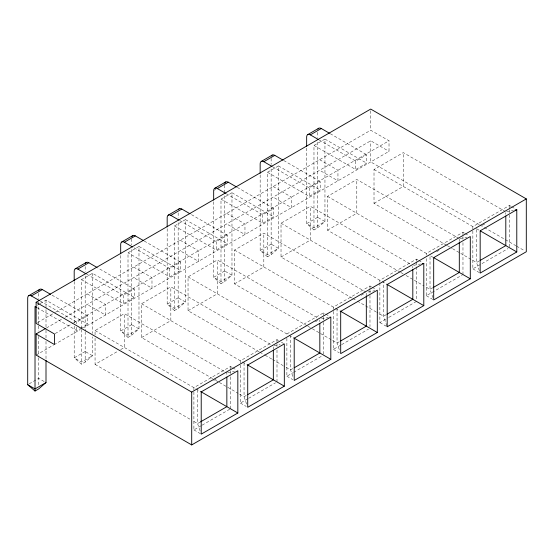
<?xml version="1.0" encoding="UTF-8"?>
<svg xmlns="http://www.w3.org/2000/svg" width="554" height="554" viewBox="0 0 554 554"><rect width="100%" height="100%" fill="white"/><g stroke="black" fill="none" stroke-linecap="round" stroke-linejoin="round"><path stroke-width="0.42" stroke-dasharray="2.77 2.08" d="M74.194 326.098L74.194 357.842L81.514 364.186L85.177 362.074L92.497 355.73L92.497 336.839M131.665 335.232L138.985 328.889L138.985 246.461L128.009 252.797L128.009 337.344L131.665 335.232L131.665 248.303M178.159 308.384L185.479 302.048L185.479 219.619L174.496 225.956L174.496 310.503L178.159 308.384L178.159 221.462M224.654 281.543L231.974 275.206L231.974 192.778L220.991 199.115L220.991 283.662L224.654 281.543L224.654 194.62M271.141 254.702L278.461 248.365L278.461 165.937L267.485 172.273L267.485 256.814L271.141 254.702L271.141 167.772M317.636 227.86L324.956 221.524L324.956 139.089L313.973 145.432L313.973 229.972L317.636 227.86L317.636 140.931M214.398 190.237L215.866 189.392M37.215 305.212L39.417 303.945M40.144 303.523L46.003 300.143L87.74 324.235L87.74 315.78L52.021 295.157M81.514 328.584L81.514 279.645L92.497 273.302L134.227 297.394L134.227 288.939L97.767 267.887M37.603 322.539L54.624 312.712M55.365 312.283L370.716 130.218L389.019 140.785L389.019 151.353L83.28 327.871M46.481 327.975L62.027 319.007M64.984 317.297L370.716 140.785L389.019 151.353M55.165 333.536L72.927 323.28M73.668 322.85L389.019 140.785M40.29 301.071L76.757 322.123L87.74 315.78M86.784 274.23L123.244 295.282L134.227 288.939M134.02 247.818L169.739 268.441L180.722 262.097L180.722 270.553L169.739 276.896L128.009 252.797M179.766 220.547L216.233 241.599L227.216 235.256L227.216 243.712L216.233 250.055L174.496 225.956M226.261 193.706L262.721 214.758L273.704 208.415L273.704 216.87L262.721 223.214L220.991 199.115M272.748 166.865L309.215 187.917L320.198 181.573L320.198 190.029L309.215 196.365L267.485 172.273M319.243 140.023L355.71 161.076L366.693 154.732L366.693 163.188L355.71 169.524L313.973 145.432M37.256 307.775L76.757 330.579L79.686 328.889M80.413 328.467L87.74 324.235M81.514 279.645L123.244 303.737L134.227 297.394M36.121 355.093L53.336 345.156M54.084 344.726L80.33 329.575M95.059 334.803L95.059 330.579L124.345 313.668L226.849 372.849L226.849 375.383M212.632 378.59L141.554 337.552L141.554 303.737L170.84 286.827L272.589 345.578M259.12 351.748L188.041 310.711L188.041 276.896L217.327 259.985L317.587 317.871M307.11 325.773L234.536 283.87L234.536 250.055L263.822 233.144L365.578 291.889M352.102 298.066L281.023 257.028L281.023 223.214L310.316 206.303L411.317 264.618M400.092 272.083L327.518 230.187L327.518 196.365L356.804 179.461L458.56 238.206M446.586 245.242L374.012 203.346L374.012 169.524L403.298 152.62L505.054 211.365M29.161 383.839L38.683 378.347L44.542 381.727M95.059 338.189L95.059 364.394L117.753 351.291M120.682 349.602L124.345 347.49L124.345 313.668M141.554 337.552L170.84 320.648L170.84 286.827M188.041 310.711L217.327 293.8L217.327 259.985M234.536 283.87L263.822 266.959L263.822 233.144M281.023 257.028L310.316 240.117L310.316 206.303M327.518 230.187L356.804 213.276L356.804 179.461M374.012 203.346L403.298 186.435L403.298 152.62M231.974 367.35L230.506 366.506L193.9 387.641L193.9 391.096M278.461 340.509L277 339.664L240.394 360.799L240.394 364.255M286.882 333.958L323.494 312.823L324.956 313.668M371.45 286.827L369.982 285.982L333.376 307.117L333.376 310.565M417.938 259.985L416.476 259.14L379.871 280.276L379.871 282M464.432 233.144L462.971 232.299L426.358 253.434L426.358 255.159M510.926 206.303L509.458 205.458L472.853 226.593L472.853 230.042M213.671 380.459L216.6 378.77M315.441 321.701L317.636 320.434M361.201 295.282L365.592 292.747M436.607 251.745L439.537 250.055M482.368 225.326L485.297 223.636M200.493 421.885L197.563 423.575L192.321 420.548M246.246 395.466L244.051 396.733L238.816 393.707M292.741 368.625L290.545 369.892L283.814 366M339.235 341.783L337.04 343.051L331.798 340.024M386.457 314.513L383.527 316.209L376.796 312.317M432.951 287.671L430.022 289.361L424.786 286.342M479.439 260.83L476.516 262.52L460.803 253.448M193.9 391.955L193.9 429.918L201.372 425.604M202.12 425.167L229.758 409.212M240.394 365.114L240.394 403.07L247.867 398.762M248.607 398.326L275.504 382.8M286.882 338.272L286.882 376.228L292.858 372.78M293.606 372.35L321.999 355.959M333.376 311.431L333.376 349.387L340.849 345.073M341.596 344.643L368.493 329.118M379.871 282.865L379.871 322.546L388.084 317.802M388.832 317.373L416.476 301.411M426.358 258.607L426.358 295.704L462.223 274.999M472.853 230.907L472.853 268.863L507.97 248.594M506.647 211.635L513.406 210.333M460.152 238.476L466.911 237.174M413.658 265.318L420.417 264.016M368.015 292L374.774 290.698M321.521 318.841L328.28 317.539M274.182 345.841L280.095 344.706M227.694 372.683L234.453 371.388M511.654 206.725L515.317 208.837M330.226 133.68L366.693 154.732M479.175 224.536L370.716 161.92L370.716 140.785M479.923 224.966L483.663 227.126M484.411 227.562L504.611 239.217M505.359 239.653L515.829 245.699M516.577 246.128L524.804 250.879M324.956 139.089L366.693 163.188M374.012 169.524L473.628 227.043M476.516 228.705L479.439 230.395M465.166 233.566L468.822 235.679M319.651 159.697L337.954 170.265L337.954 180.833L319.651 170.265M447.334 245.678L451.822 248.268M452.57 248.698L460.055 253.019M472.853 268.863L479.439 272.665M283.731 160.522L320.198 181.573M278.461 165.937L320.198 190.029M327.518 196.365L427.882 254.314M433.124 257.34L430.022 255.546L430.022 289.361L432.84 297.491M418.672 260.408L422.335 262.52M273.157 186.539L291.459 197.106L291.459 207.674L273.157 197.106M400.84 272.52L403.083 273.815M406.082 275.539L413.561 279.86M414.309 280.296L424.039 285.906M426.358 295.704L432.951 299.506M237.244 187.363L273.704 208.415M231.974 192.778L273.704 216.87M281.023 223.214L381.394 281.155M382.066 281.543L385.882 283.745M372.177 287.249L375.841 289.361M226.662 213.38L244.965 223.948L244.965 234.515L226.662 223.948M352.856 298.495L356.596 300.656M357.344 301.085L364.823 305.406M365.571 305.843L376.048 311.888M379.871 322.546L386.457 326.354M191.49 214.633L227.216 235.256M185.479 219.619L227.216 243.712M234.536 250.055L339.387 310.586M325.69 314.09L330.08 316.632M180.175 240.221L198.477 250.789L198.477 261.356L180.175 250.789M307.858 326.202L311.597 328.363M312.345 328.792L319.831 333.113M320.579 333.543L331.05 339.595M333.376 349.387L339.235 352.773M144.255 241.045L180.722 262.097M138.985 246.461L180.722 270.553M188.041 276.896L288.405 334.838M289.077 335.225L292.9 337.434M281.39 342.206L283.593 343.473M133.68 267.07L151.983 277.637L151.983 288.205L133.68 277.637M259.868 352.178L264.355 354.775M265.11 355.204L271.841 359.089M272.589 359.525L283.066 365.571M286.882 376.228L292.741 379.615M141.554 303.737L246.405 364.276M232.708 367.773L236.364 369.892M87.186 293.911L105.489 304.478L105.489 315.046L87.186 304.478M215.624 380.321L218.615 382.045M219.363 382.475L238.068 393.278M240.394 403.07L246.246 406.456M95.059 330.579L200.493 391.449M95.059 364.394L191.573 420.119M193.9 429.918L200.493 433.72M313.973 229.972L306.653 223.636L306.653 147.274M267.485 256.814L260.158 250.477L260.158 174.115M220.991 283.662L213.671 277.319L213.671 200.957M174.496 310.503L167.176 304.16L167.176 227.798M128.009 337.344L120.682 331.001L120.682 254.639M479.328 270.65L476.516 262.52L476.516 229.55M386.907 325.96L383.527 316.209L383.527 282.388M339.29 349.553L337.04 343.051L337.04 309.229M292.796 376.395L290.545 369.892L290.545 336.07M246.585 404.046L244.051 396.733L244.051 362.918M200.098 430.887L197.563 423.575L197.563 389.76M509.458 205.458L509.458 208.906M509.458 209.772L509.458 214.086M509.458 214.945L509.458 247.728M505.802 212.639L505.802 214.336M462.971 232.299L462.971 235.748M462.971 236.613L462.971 239.196M462.971 242.652L462.971 274.569M459.308 238.642L459.308 241.177M416.476 259.14L416.476 260.865M416.476 261.73L416.476 266.045M416.476 266.903L416.476 299.686M412.813 266.329L412.813 268.018M370.716 110.772L370.716 130.218M369.982 285.982L369.982 289.43M369.982 290.296L369.982 294.61M369.982 295.469L369.982 326.528M366.326 293.17L366.326 294.86M355.71 161.076L355.71 169.524M323.494 312.823L323.494 316.272M323.494 317.137L323.494 321.452M323.494 322.31L323.494 355.093M319.831 320.011L319.831 321.701M317.636 132.351L317.636 137.503M309.215 187.917L309.215 196.365M277 339.664L277 343.12M277 343.979L277 346.569M277 350.017L277 381.935M273.337 346.852L273.337 349.387M271.141 158.34L271.141 164.344M262.721 214.758L262.721 223.214M230.506 366.506L230.506 369.961M230.506 370.82L230.506 376M230.506 376.859L230.506 408.783M224.654 185.181L224.654 193.762M216.233 241.599L216.233 250.055M178.159 212.881L178.159 218.027M169.739 268.441L169.739 276.896M131.665 238.864L131.665 244.868M123.244 295.282L123.244 303.737M92.497 273.302L92.497 333.404M85.177 266.564L85.177 271.709M85.177 276.003L85.177 330.911M85.177 331.77L85.177 362.074M81.514 329.443L81.514 364.186M76.757 322.123L76.757 323.813M76.757 327.199L76.757 330.579M74.194 281.48L74.194 322.663M46.003 300.143L46.003 308.73M46.003 309.589L46.003 329.339M46.003 330.198L46.003 337.926M46.003 341.361L46.003 359.387M38.683 293.405L38.683 298.551M38.683 301.985L38.683 325.15M38.683 326.008L38.683 331.154M38.683 336.306L38.683 356.894M38.683 357.752L38.683 385.66M85.177 351.506L74.194 357.842L81.514 362.074L92.497 355.73L85.177 351.506M131.665 324.665L120.682 331.001L128.009 335.232L138.985 328.889L131.665 324.665M178.159 297.817L167.176 304.16L174.496 308.384L185.479 302.048L178.159 297.817M224.654 270.975L213.671 277.319L220.991 281.543L231.974 275.206L224.654 270.975M271.141 244.134L260.158 250.477L267.485 254.702L278.461 248.365L271.141 244.134M317.636 217.293L306.653 223.636L313.973 227.86L324.956 221.524L317.636 217.293"/><path stroke-width="0.83" d="M46.003 360.245L46.003 382.572L38.683 388.915L35.02 391.027L27.7 384.684L27.7 298.031A5.18 2.992 60 0 1 31.363 295.919L42.346 289.576L50.532 294.299M28.773 295.663L39.756 289.32M75.261 268.815L86.244 262.478M121.755 241.973L132.738 235.637M168.25 215.132L179.233 208.796M214.737 188.291L225.72 181.954M261.232 161.449L272.215 155.106M307.726 134.608L318.709 128.265M74.194 280.629L74.194 271.19A5.18 2.992 60 0 1 77.851 269.071L88.834 262.734L97.019 267.457M120.682 253.78L120.682 244.349A5.18 2.992 60 0 1 124.345 242.23L135.328 235.893L143.514 240.616M167.176 226.939L167.176 217.507A5.18 2.992 60 0 1 170.84 215.388L181.823 209.052L190.008 213.775M213.671 200.098L213.671 190.659A5.18 2.992 60 0 1 217.327 188.547L228.31 182.211L236.496 186.933M260.158 173.257L260.158 163.818A5.18 2.992 60 0 1 263.822 161.706L274.805 155.362L282.99 160.092M306.653 146.415L306.653 136.977A5.18 2.992 60 0 1 310.316 134.864L321.292 128.521L329.485 133.251M36.121 333.958L54.424 344.526L54.424 333.958L36.121 323.391L36.121 302.255L370.716 109.076L526.3 198.907L526.3 251.745L191.705 444.924L36.121 355.093L36.121 333.958L45.74 328.404M46.003 382.572L35.02 388.915L27.7 384.684M36.121 302.255L191.705 392.08L526.3 198.907M423.796 263.365L387.191 284.5L387.191 326.777L423.796 305.642L423.796 263.365L422.106 263.69M516.785 209.682L480.173 230.817L480.173 273.087L516.785 251.952L516.785 209.682L515.095 210.008M200.493 421.885L226.849 406.664L226.849 377.073M247.714 394.621L273.337 379.822L273.337 350.232M294.209 367.78L319.831 352.981L319.831 323.391M340.696 340.932L366.326 326.14L366.326 295.704M387.191 314.09L412.813 299.298L412.813 269.708M433.685 287.249L459.308 272.457L459.308 242.022M480.173 260.408L505.802 245.616L505.802 216.025M237.832 413.007L201.22 434.142L201.22 391.872L237.832 370.737L237.832 413.007L200.659 391.546M284.32 386.166L247.714 407.301L247.714 365.031L284.32 343.896L284.32 386.166L247.153 364.705M330.814 359.324L294.209 380.459L294.209 338.189L330.814 317.054L330.814 359.324L293.648 337.864M377.309 332.483L340.696 353.618L340.696 311.348L377.309 290.206L377.309 332.483L340.135 311.023M470.291 278.794L433.685 299.936L433.685 257.658L470.291 236.523L470.291 278.794L433.872 257.769M480.36 230.928L516.785 251.952M310.316 134.864L318.502 139.587M263.822 161.706L272.007 166.435M386.63 284.181L423.796 305.642M217.327 188.547L225.513 193.277M170.84 215.388L179.025 220.118M124.345 242.23L132.531 246.959M77.851 269.071L86.036 273.801M31.363 295.919L39.549 300.642M36.509 307.345L35.02 306.487L35.02 391.027M191.705 392.08L191.705 444.924M224.779 183.298A5.18 2.992 60 0 1 228.31 182.211M271.418 156.02A5.18 2.992 60 0 1 271.633 155.646M271.896 155.342A5.18 2.992 60 0 1 274.805 155.362M131.79 236.98A5.18 2.992 60 0 1 135.328 235.893M317.913 129.179A5.18 2.992 60 0 1 321.292 128.521M178.436 209.71A5.18 2.992 60 0 1 178.651 209.336M178.914 209.024A5.18 2.992 60 0 1 181.823 209.052M38.808 290.67A5.18 2.992 60 0 1 38.96 290.234M39.175 289.86A5.18 2.992 60 0 1 42.346 289.576M85.455 263.392A5.18 2.992 60 0 1 88.834 262.734"/></g></svg>
